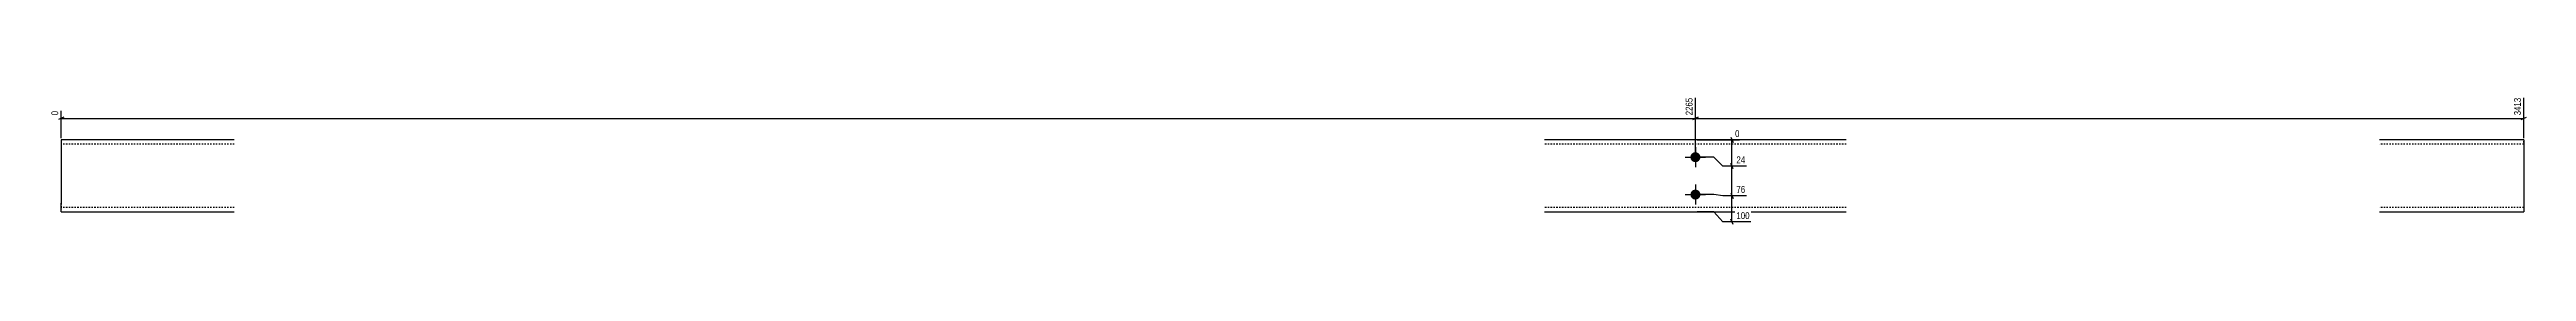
# Model space of a CAD drawing. Header units: millimetres. Extents: x 5 to 12749, y 7 to 186.
# Drawn here: x 5 to 3438, y 8 to 186 of the extents above; entities that cross this region are included whole.
import ezdxf

# ---------------------------------------------------------------- set-up
doc = ezdxf.new("R2010")
doc.units = ezdxf.units.MM
doc.linetypes.add('DXK_LINE_DOT2', pattern=[3.9198, 1.9599, -1.9599])
doc.layers.add('MÅLSÆTNING', color=7, linetype='Continuous')
doc.layers.add('STÅL', color=7, linetype='Continuous')
doc.styles.add('Arial Narrow', font='ARIALN.TTF', dxfattribs={"height": 0.2})

msp = doc.modelspace()

# ---------------------------------------------------------------- hatches: boundary and pattern name
at = {"layer": 'STÅL', "linetype": 'Continuous'}
for points in [[(2286.5, 108.3, -1), (2286.5, 94.3, -1)], [(2286.5, 56.3, -1), (2286.5, 42.3, -1)]]:
    msp.add_hatch(color=3, dxfattribs=at).paths.add_polyline_path(points)

# ---------------------------------------------------------------- linework, layer by layer
at = {"layer": 'MÅLSÆTNING', "color": 7, "linetype": 'Continuous'}
for p, q in [((2286.5, 103.8), (2286.5, 183.9)), ((2286.5, 103.8), (2286.5, 183.9)), ((3434.5, 127.8), (3434.5, 183.9)), ((25.3, 156.8), (17.8, 153.8)), ((21.5, 127.8), (21.5, 165.6)), ((21.5, 155.3), (2286.5, 155.3)), ((2290.3, 156.8), (2282.8, 153.8)), ((2282.8, 153.8), (2290.3, 156.8)), ((2286.5, 155.3), (3434.5, 155.3)), ((3430.7, 153.8), (3438.2, 156.8)), ((2289, 125.3), (2347.6, 125.3)), ((2335.7, 129), (2338.7, 121.5)), ((2337.2, 88.8), (2337.2, 125.3)), ((2312.2, 101.3), (2289, 101.3)), ((2312.2, 101.3), (2289, 101.3)), ((2324.7, 88.8), (2312.2, 101.3)), ((2324.7, 88.8), (2312.2, 101.3)), ((2357.3, 88.8), (2324.7, 88.8)), ((2357.3, 88.8), (2324.7, 88.8)), ((2338.7, 85), (2335.7, 92.5)), ((2338.7, 85), (2335.7, 92.5)), ((2337.2, 47.7), (2337.2, 88.8)), ((2312.2, 49.2), (2289, 49.2)), ((2312.2, 49.2), (2289, 49.2)), ((2324.7, 47.7), (2312.2, 49.2)), ((2324.7, 47.7), (2312.2, 49.2)), ((2357.3, 47.7), (2324.7, 47.7)), ((2357.3, 47.7), (2324.7, 47.7)), ((2335.7, 51.5), (2338.7, 44)), ((2335.7, 51.5), (2338.7, 44)), ((2337.2, 11.3), (2337.2, 47.7)), ((2312.2, 25.3), (2289, 25.3)), ((2324.7, 11.3), (2312.2, 25.3)), ((2363.4, 11.3), (2324.7, 11.3)), ((2338.7, 7.5), (2335.7, 15))]:
    msp.add_line(p, q, dxfattribs=at)
at = {"layer": 'STÅL', "color": 2, "linetype": 'Continuous'}
for p, q in [((21.5, 125.3), (21.5, 113.3)), ((261.5, 125.3), (21.5, 125.3)), ((21.5, 113.3), (21.5, 37.3)), ((2495.5, 125.3), (2077.5, 125.3)), ((3434.5, 125.3), (3234.5, 125.3)), ((3434.5, 125.3), (3434.5, 124.3)), ((3434.5, 124.3), (3434.5, 113.3)), ((3434.5, 113.3), (3434.5, 37.3)), ((21.5, 26.2), (21.5, 37.3)), ((3434.5, 37.3), (3434.5, 25.3)), ((21.5, 25.3), (21.5, 26.2)), ((21.5, 25.3), (261.5, 25.3)), ((2077.5, 25.3), (2495.5, 25.3)), ((3234.5, 25.3), (3434.5, 25.3))]:
    msp.add_line(p, q, dxfattribs=at)
at = {"layer": 'STÅL', "color": 7, "linetype": 'DXK_LINE_DOT2'}
for p, q in [((21.5, 125.3), (21.5, 124.3)), ((21.5, 124.3), (21.5, 121.7)), ((261.5, 119.3), (21.5, 119.3)), ((2495.5, 119.3), (2077.5, 119.3)), ((3434.5, 119.3), (3234.5, 119.3)), ((3434.5, 121.7), (3434.5, 125.3)), ((21.5, 37.3), (21.5, 28.8)), ((261.5, 31.3), (21.5, 31.3)), ((2495.5, 31.3), (2077.5, 31.3)), ((3434.5, 31.3), (3234.5, 31.3))]:
    msp.add_line(p, q, dxfattribs=at)
at = {"layer": 'STÅL', "color": 3, "linetype": 'Continuous'}
for p, q in [((2286.5, 115.3), (2286.5, 87.3)), ((2272.5, 101.3), (2300.5, 101.3)), ((2272.5, 49.2), (2300.5, 49.2)), ((2286.5, 63.3), (2286.5, 35.3))]:
    msp.add_line(p, q, dxfattribs=at)

# ---------------------------------------------------------------- next in the draw order: wipeouts: each hides what was drawn before it
at = {"color": 0, "linetype": 'Continuous'}
for points in [[(2284.5, 185.9), (2270.5, 185.9), (2270.5, 157.5), (2284.5, 157.5)], [(3432.5, 185.9), (3418.5, 185.9), (3418.5, 157.5), (3432.5, 157.5)], [(19.5, 167.6), (5.5, 167.6), (5.5, 157.5), (19.5, 157.5)], [(2349.6, 127.3), (2349.6, 141.3), (2339.5, 141.3), (2339.5, 127.3)], [(2357.5, 90.8), (2357.5, 104.8), (2341.3, 104.8), (2341.3, 90.8)], [(2357.5, 49.7), (2357.5, 63.7), (2341.3, 63.7), (2341.3, 49.7)], [(2363.6, 13.3), (2363.6, 27.3), (2341.3, 27.3), (2341.3, 13.3)]]:
    msp.add_wipeout(points, dxfattribs=at).dxf.layer = 'MÅLSÆTNING'

# ---------------------------------------------------------------- next in the draw order: texts
at = {"layer": 'MÅLSÆTNING', "color": 3, "linetype": 'Continuous', "style": 'Arial Narrow'}
for s, p in [('2265', (2282.5, 159.5)), ('3413', (3430.5, 159.5)), ('0', (17.5, 159.5))]:
    msp.add_text(s, height=9.54, rotation=90.0002, dxfattribs=at).set_placement(p)
for s, p in [('0', (2341.5, 129.3)), ('24', (2343.3, 92.8)), ('76', (2343.3, 51.7)), ('100', (2343.3, 15.3))]:
    msp.add_text(s, height=9.54, dxfattribs=at).set_placement(p)

doc.saveas('drawing.dxf')
